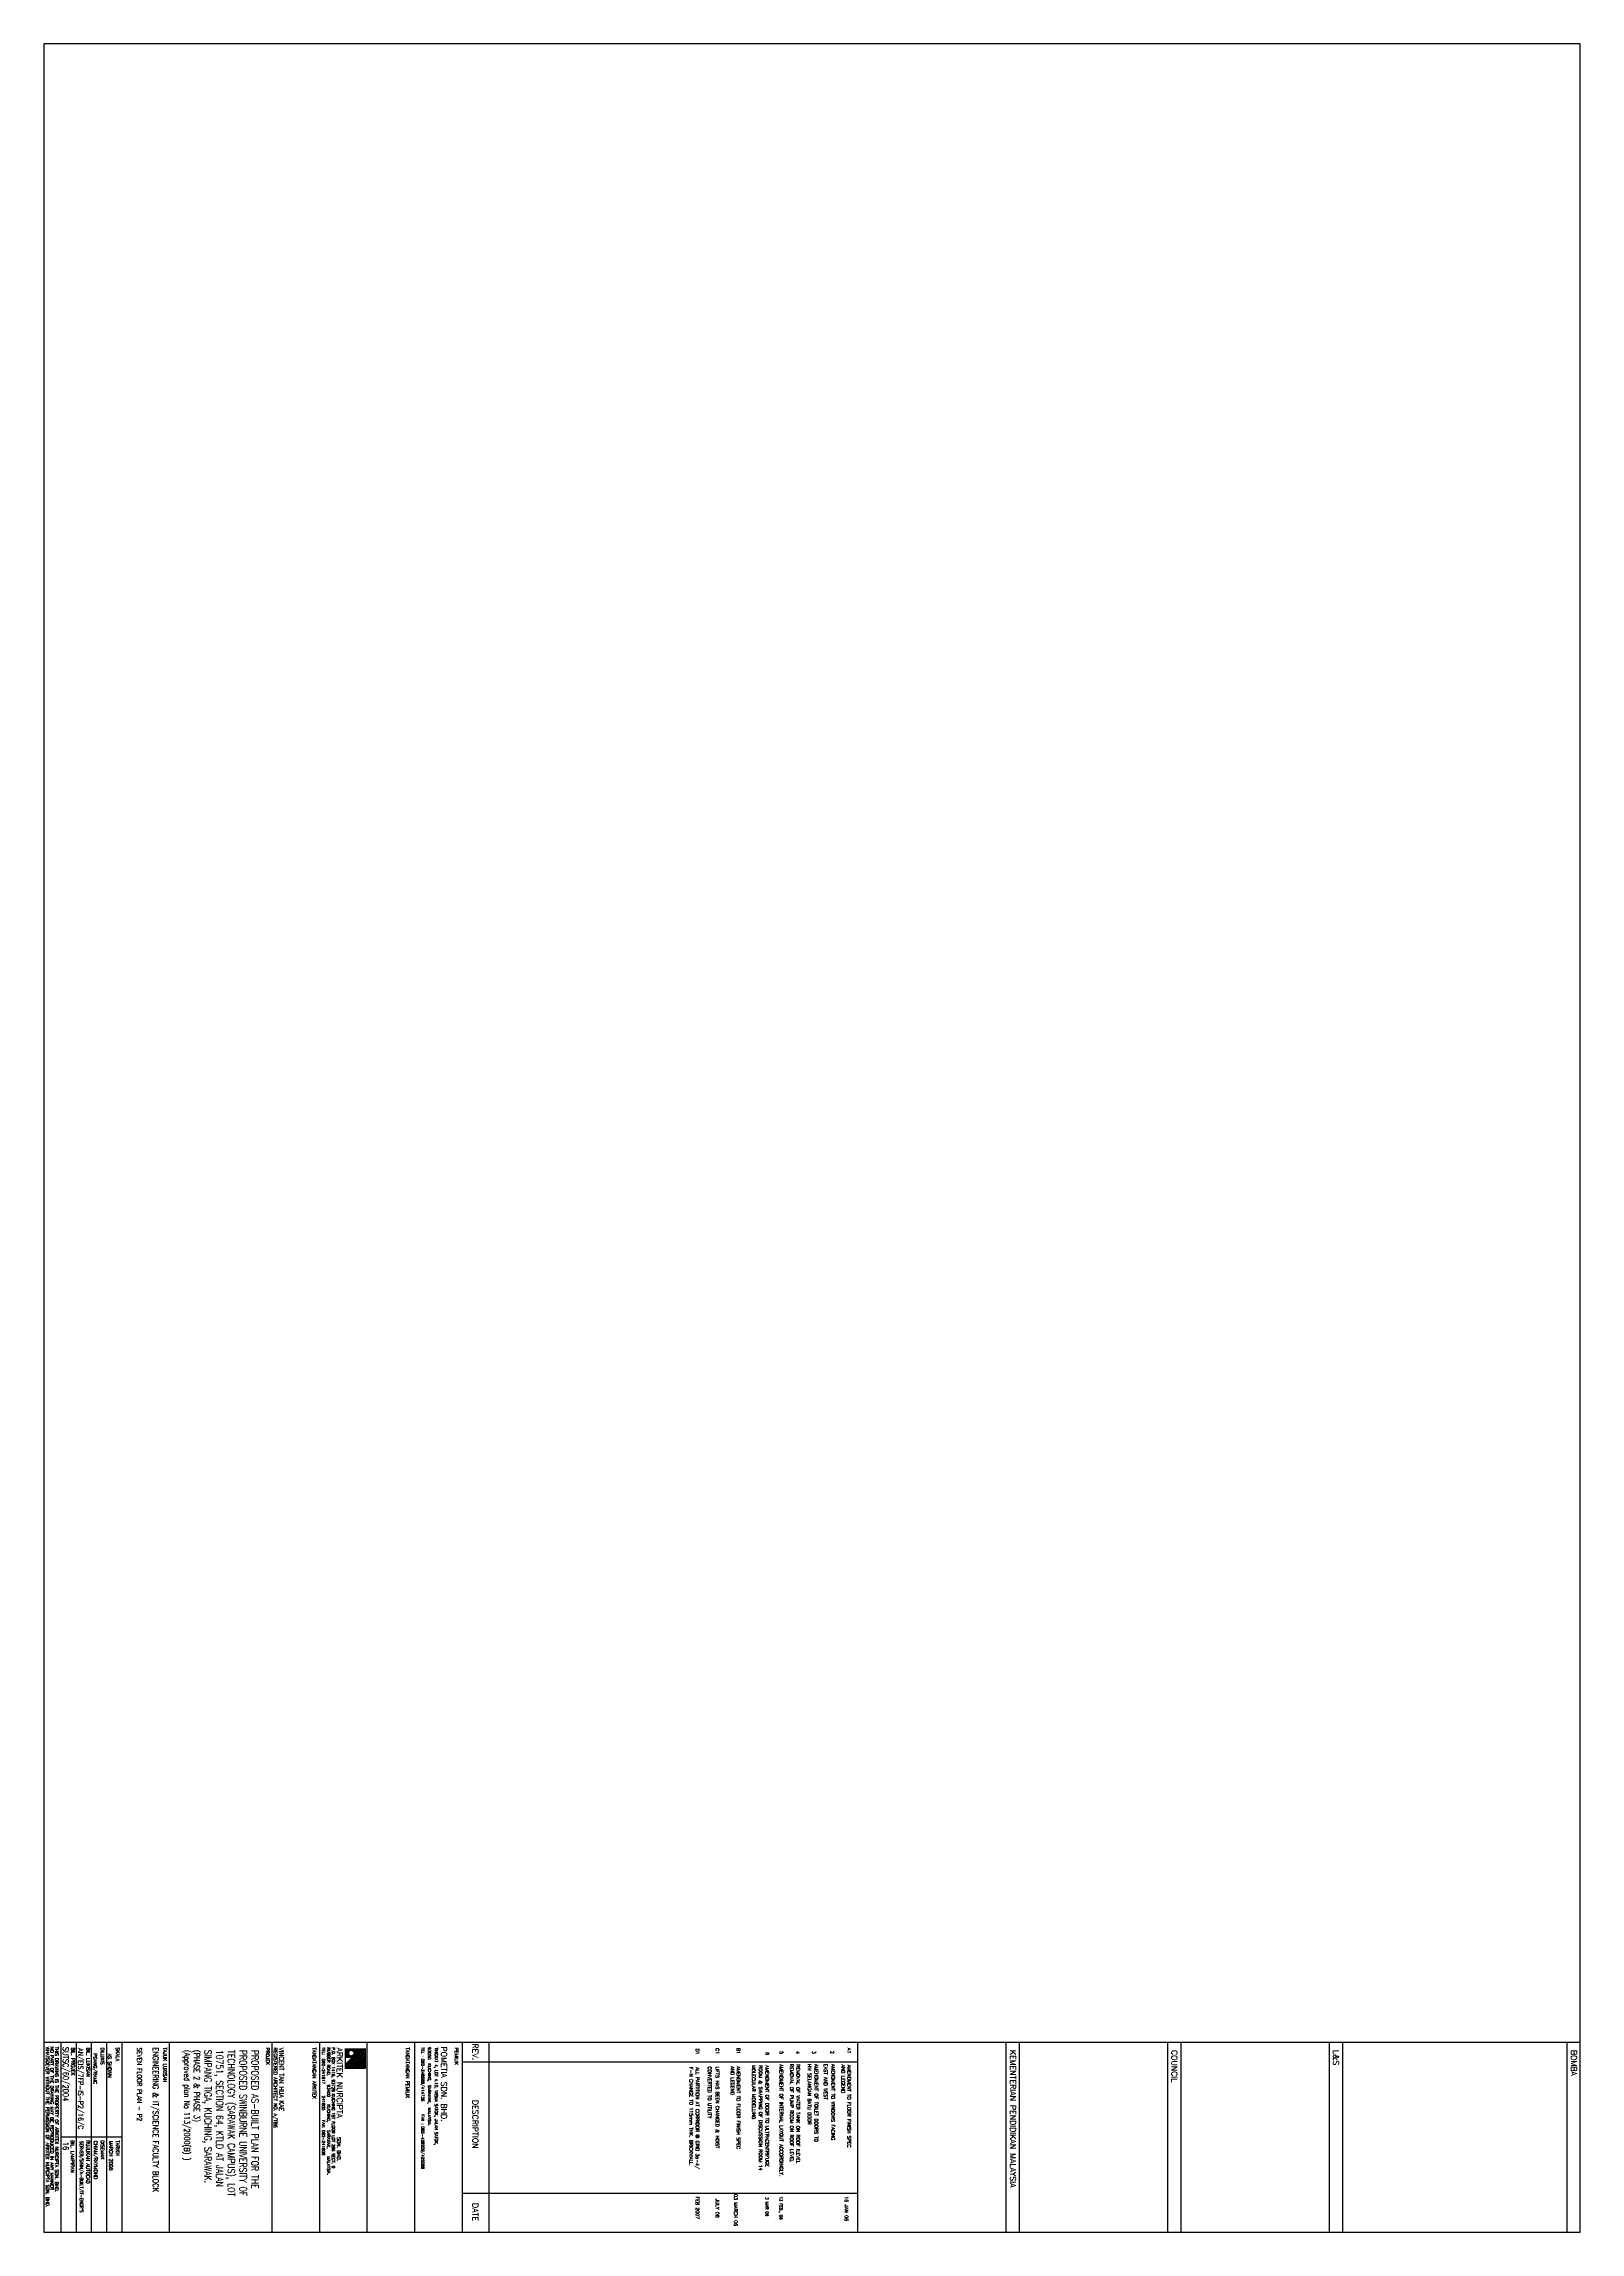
# Paper-space layout 'Layout1' of a CAD drawing. Extents: x 1811 to 2619, y 1154 to 2305.
import ezdxf
from ezdxf.enums import TextEntityAlignment as Align

# ---------------------------------------------------------------- set-up
doc = ezdxf.new("R2010")
doc.units = 0
doc.header["$LTSCALE"] = 15
doc.header["$MEASUREMENT"] = 0
doc.layers.get('0').update_dxf_attribs({"linetype": 'CONTINUOUS'})
for name, color, linetype in [('BO', 7, 'CONTINUOUS'), ('tb', 4, 'CONTINUOUS'), ('TBTEXT', 7, 'CONTINUOUS')]:
    doc.layers.add(name, color=color, linetype=linetype)
doc.styles.add('E', font='ROMANS.SHX', dxfattribs={"width": 0.9})
doc.styles.add('TB', font='ROMANS.SHX')

# ---------------------------------------------------------------- blocks, each defined once
blk = doc.blocks.new('*X66')
at = {"color": 0}
for p, q in [((698.4, 50.5), (698.5, 50.5)), ((698.4, 50.4), (698.6, 50.4)), ((698.4, 50.2), (698.7, 50.2)), ((698.4, 50.1), (698.8, 50.1)), ((698.4, 50), (699, 50)), ((698.4, 49.9), (699.1, 49.9)), ((698.4, 49.8), (699.2, 49.8)), ((698.4, 49.6), (699.3, 49.6)), ((698.4, 49.5), (699.5, 49.5)), ((698.4, 49.4), (699.6, 49.4)), ((707.4, 50.5), (707.5, 50.5)), ((707.4, 50.4), (707.6, 50.4)), ((707.4, 50.2), (707.7, 50.2)), ((707.4, 50.1), (707.8, 50.1)), ((707.4, 50), (708, 50)), ((707.4, 49.9), (708.1, 49.9)), ((707.4, 49.8), (708.2, 49.8)), ((707.4, 49.6), (708.3, 49.6)), ((707.4, 49.5), (708.5, 49.5)), ((707.4, 49.4), (708.6, 49.4)), ((698.4, 49.2), (699.7, 49.2)), ((698.4, 49.1), (699.8, 49.1)), ((698.4, 49), (700, 49)), ((698.4, 48.9), (700.1, 48.9)), ((698.4, 48.8), (700.2, 48.8)), ((698.4, 48.6), (700.3, 48.6)), ((698.4, 48.5), (700.5, 48.5)), ((698.4, 48.4), (700.6, 48.4)), ((698.4, 48.2), (700.7, 48.2)), ((698.4, 48.1), (700.8, 48.1)), ((698.4, 48), (701, 48)), ((698.4, 47.9), (701.1, 47.9)), ((698.4, 47.8), (701.2, 47.8)), ((698.4, 47.6), (701.3, 47.6)), ((698.4, 47.5), (701.5, 47.5)), ((698.4, 47.4), (701.6, 47.4)), ((698.4, 47.2), (701.7, 47.2)), ((698.4, 47.1), (701.8, 47.1)), ((698.4, 47), (702, 47)), ((698.4, 46.9), (702.1, 46.9)), ((698.4, 46.8), (702.2, 46.8)), ((698.4, 46.6), (702.3, 46.6)), ((698.4, 46.5), (702.5, 46.5)), ((698.4, 46.4), (702.6, 46.4)), ((698.4, 46.2), (702.7, 46.2)), ((698.4, 46.1), (702.8, 46.1)), ((698.4, 46), (703, 46)), ((698.4, 45.9), (703.1, 45.9)), ((698.4, 45.8), (703.2, 45.8)), ((698.4, 45.6), (703.3, 45.6)), ((698.4, 45.5), (703.5, 45.5)), ((698.4, 45.4), (703.6, 45.4)), ((698.4, 45.2), (703.7, 45.2)), ((698.4, 45.1), (703.8, 45.1)), ((698.4, 45), (704, 45)), ((698.4, 44.9), (704.1, 44.9)), ((698.4, 44.8), (704.2, 44.8)), ((698.4, 44.6), (704.3, 44.6)), ((698.4, 44.5), (704.5, 44.5)), ((698.4, 44.4), (704.6, 44.4)), ((698.4, 44.2), (704.7, 44.2)), ((698.4, 44.1), (704.8, 44.1)), ((698.4, 44), (705, 44)), ((698.4, 43.9), (705.1, 43.9)), ((698.4, 43.8), (705.2, 43.8)), ((698.4, 43.6), (705.3, 43.6)), ((698.4, 43.5), (705.5, 43.5)), ((698.4, 43.4), (705.6, 43.4)), ((698.4, 43.2), (705.7, 43.2)), ((698.4, 43.1), (705.8, 43.1)), ((698.4, 43), (706, 43)), ((698.4, 42.9), (706.1, 42.9)), ((698.4, 42.8), (706.2, 42.8)), ((698.4, 42.6), (706.3, 42.6)), ((698.4, 42.5), (706.5, 42.5)), ((698.4, 42.4), (706.6, 42.4)), ((698.4, 42.2), (706.7, 42.2)), ((698.4, 42.1), (701.1, 42.1)), ((698.4, 42), (700.8, 42)), ((698.4, 41.9), (700.6, 41.9)), ((698.4, 41.8), (700.4, 41.8)), ((698.4, 41.6), (700.2, 41.6)), ((698.4, 41.5), (700.1, 41.5)), ((698.4, 41.4), (700, 41.4)), ((698.4, 41.2), (699.9, 41.2)), ((698.4, 41.1), (699.9, 41.1)), ((698.4, 41), (699.8, 41)), ((698.4, 40.9), (699.7, 40.9)), ((698.4, 40.8), (699.7, 40.8)), ((698.4, 40.6), (699.6, 40.6)), ((698.4, 40.5), (699.6, 40.5)), ((698.4, 40.4), (699.6, 40.4)), ((698.4, 40.2), (699.6, 40.2)), ((698.4, 40.1), (699.6, 40.1)), ((698.4, 40), (699.6, 40)), ((698.4, 39.9), (699.6, 39.9)), ((698.4, 39.8), (699.6, 39.8)), ((698.4, 39.6), (699.6, 39.6)), ((698.4, 39.5), (699.7, 39.5)), ((698.4, 39.4), (699.7, 39.4)), ((698.4, 39.2), (699.7, 39.2)), ((698.4, 39.1), (699.8, 39.1)), ((698.4, 39), (699.9, 39)), ((698.4, 38.9), (699.9, 38.9)), ((698.4, 38.8), (700, 38.8)), ((698.4, 38.6), (700.1, 38.6)), ((698.4, 38.5), (700.3, 38.5)), ((698.4, 38.4), (700.4, 38.4)), ((698.4, 38.2), (700.6, 38.2)), ((698.4, 38.1), (700.8, 38.1)), ((698.4, 38), (701.2, 38)), ((698.4, 37.9), (705.1, 37.9)), ((698.4, 37.8), (705.1, 37.8)), ((698.4, 37.6), (705.1, 37.6)), ((698.4, 37.5), (705.1, 37.5)), ((698.4, 37.4), (705.1, 37.4)), ((698.4, 37.2), (705.1, 37.2)), ((698.4, 37.1), (705.1, 37.1)), ((698.4, 37), (705.1, 37)), ((698.4, 36.9), (705.1, 36.9)), ((698.4, 36.8), (705.1, 36.8)), ((698.4, 36.6), (705.1, 36.6)), ((698.4, 36.5), (705.1, 36.5)), ((698.4, 36.4), (705.1, 36.4)), ((698.4, 36.2), (705.1, 36.2)), ((698.4, 36.1), (705.1, 36.1)), ((698.4, 36), (705.1, 36)), ((698.4, 35.9), (705.1, 35.9)), ((698.4, 35.8), (705.1, 35.8)), ((698.4, 35.6), (705.1, 35.6)), ((702.2, 38), (705.1, 38)), ((702.4, 42.1), (706.8, 42.1)), ((702.6, 38.1), (705.1, 38.1)), ((702.7, 42), (707, 42)), ((702.8, 38.2), (705.1, 38.2)), ((702.9, 41.9), (707.1, 41.9)), ((703, 38.4), (705.1, 38.4)), ((703.1, 41.8), (707.2, 41.8)), ((703.2, 41.6), (707.3, 41.6)), ((703.2, 38.5), (705.1, 38.5)), ((703.3, 41.5), (707.5, 41.5)), ((703.3, 38.6), (705.1, 38.6)), ((703.4, 41.4), (707.6, 41.4)), ((703.4, 38.8), (705.1, 38.8)), ((703.5, 41.2), (707.7, 41.2)), ((703.5, 38.9), (705.1, 38.9)), ((703.6, 41.1), (707.8, 41.1)), ((703.6, 39.1), (705.1, 39.1)), ((703.6, 39), (705.1, 39)), ((703.7, 41), (708, 41)), ((703.7, 40.9), (708.1, 40.9)), ((703.7, 39.4), (705.1, 39.4)), ((703.7, 39.2), (705.1, 39.2)), ((703.8, 40.8), (705.1, 40.8)), ((703.8, 40.6), (705.1, 40.6)), ((703.8, 40.5), (705.1, 40.5)), ((703.8, 40.4), (705.1, 40.4)), ((703.8, 39.8), (705.1, 39.8)), ((703.8, 39.6), (705.1, 39.6)), ((703.8, 39.5), (705.1, 39.5)), ((703.9, 40.2), (705.1, 40.2)), ((703.9, 40.1), (705.1, 40.1)), ((703.9, 40), (705.1, 40)), ((703.9, 39.9), (705.1, 39.9)), ((705.2, 40.8), (708.2, 40.8)), ((705.3, 40.6), (708.3, 40.6)), ((705.5, 40.5), (708.5, 40.5)), ((705.6, 40.4), (708.6, 40.4)), ((705.7, 40.2), (708.7, 40.2)), ((705.8, 40.1), (708.8, 40.1)), ((706, 40), (709, 40)), ((706.1, 39.9), (709.1, 39.9)), ((706.2, 39.8), (709.2, 39.8)), ((706.3, 39.6), (709.3, 39.6)), ((706.5, 39.5), (709.5, 39.5)), ((706.6, 39.4), (709.6, 39.4)), ((706.7, 39.2), (709.7, 39.2)), ((706.8, 39.1), (709.8, 39.1)), ((707, 39), (710, 39)), ((707.1, 38.9), (710.1, 38.9)), ((707.2, 38.8), (710.2, 38.8)), ((707.3, 38.6), (710.3, 38.6)), ((707.4, 49.2), (708.7, 49.2)), ((707.4, 49.1), (708.8, 49.1)), ((707.4, 49), (709, 49)), ((707.4, 48.9), (709.1, 48.9)), ((707.4, 48.8), (709.2, 48.8)), ((707.4, 48.6), (709.3, 48.6)), ((707.4, 48.5), (709.5, 48.5)), ((707.4, 48.4), (709.6, 48.4)), ((707.4, 48.2), (709.7, 48.2)), ((707.4, 48.1), (709.8, 48.1)), ((707.4, 48), (710, 48)), ((707.4, 47.9), (710.1, 47.9)), ((707.4, 47.8), (710.2, 47.8)), ((707.4, 47.6), (710.3, 47.6)), ((707.4, 47.5), (710.5, 47.5)), ((707.4, 47.4), (710.6, 47.4)), ((707.4, 47.2), (710.7, 47.2)), ((707.4, 47.1), (710.8, 47.1)), ((707.4, 47), (711, 47)), ((707.4, 46.9), (711.1, 46.9)), ((707.4, 46.8), (711.2, 46.8)), ((707.4, 46.6), (711.3, 46.6)), ((707.4, 46.5), (711.5, 46.5)), ((707.4, 46.4), (711.6, 46.4)), ((707.4, 46.2), (711.7, 46.2)), ((707.4, 46.1), (711.8, 46.1)), ((707.4, 46), (712, 46)), ((707.4, 45.9), (712.1, 45.9)), ((707.4, 45.8), (712.2, 45.8)), ((707.4, 45.6), (712.3, 45.6)), ((707.4, 45.5), (712.5, 45.5)), ((707.4, 45.4), (712.6, 45.4)), ((707.4, 45.2), (712.7, 45.2)), ((707.4, 45.1), (712.8, 45.1)), ((707.4, 45), (713, 45)), ((707.4, 44.9), (713.1, 44.9)), ((707.4, 44.8), (713.2, 44.8)), ((707.4, 44.6), (713.3, 44.6)), ((707.5, 44.5), (713.4, 44.5)), ((707.5, 38.5), (710.5, 38.5)), ((707.6, 44.4), (713.4, 44.4)), ((707.6, 38.4), (710.6, 38.4)), ((707.7, 44.2), (713.4, 44.2)), ((707.7, 38.2), (710.7, 38.2)), ((707.8, 44.1), (713.4, 44.1)), ((707.8, 38.1), (710.8, 38.1)), ((708, 44), (713.4, 44)), ((708, 38), (711, 38)), ((708.1, 43.9), (713.4, 43.9)), ((708.1, 37.9), (711.1, 37.9)), ((708.2, 43.8), (713.4, 43.8)), ((708.2, 37.8), (711.2, 37.8)), ((708.3, 43.6), (713.4, 43.6)), ((708.3, 37.6), (711.3, 37.6)), ((708.5, 43.5), (713.4, 43.5)), ((708.5, 37.5), (711.5, 37.5)), ((708.6, 43.4), (713.4, 43.4)), ((708.6, 37.4), (711.6, 37.4)), ((708.7, 43.2), (713.4, 43.2)), ((708.7, 37.2), (711.7, 37.2)), ((708.8, 43.1), (713.4, 43.1)), ((708.8, 37.1), (711.8, 37.1)), ((709, 43), (713.4, 43)), ((709, 37), (712, 37)), ((709.1, 42.9), (713.4, 42.9)), ((709.1, 36.9), (712.1, 36.9)), ((709.2, 42.8), (713.4, 42.8)), ((709.2, 36.8), (712.2, 36.8)), ((709.3, 42.6), (713.4, 42.6)), ((709.3, 36.6), (712.3, 36.6)), ((709.5, 42.5), (713.4, 42.5)), ((709.5, 36.5), (712.5, 36.5)), ((709.6, 42.4), (713.4, 42.4)), ((709.6, 36.4), (712.6, 36.4)), ((709.7, 42.2), (713.4, 42.2)), ((709.7, 36.2), (712.7, 36.2)), ((709.8, 42.1), (713.4, 42.1)), ((709.8, 36.1), (712.8, 36.1)), ((710, 42), (713.4, 42)), ((710, 36), (713, 36)), ((710.1, 41.9), (713.4, 41.9)), ((710.1, 35.9), (713.1, 35.9)), ((710.2, 41.8), (713.4, 41.8)), ((710.2, 35.8), (713.2, 35.8)), ((710.3, 41.6), (713.4, 41.6)), ((710.3, 35.6), (713.3, 35.6)), ((710.5, 41.5), (713.4, 41.5)), ((710.6, 41.4), (713.4, 41.4)), ((710.7, 41.2), (713.4, 41.2)), ((710.8, 41.1), (713.4, 41.1)), ((711, 41), (713.4, 41)), ((711.1, 40.9), (713.4, 40.9)), ((711.2, 40.8), (713.4, 40.8)), ((711.3, 40.6), (713.4, 40.6)), ((711.5, 40.5), (713.4, 40.5)), ((711.6, 40.4), (713.4, 40.4)), ((711.7, 40.2), (713.4, 40.2)), ((711.8, 40.1), (713.4, 40.1)), ((712, 40), (713.4, 40)), ((712.1, 39.9), (713.4, 39.9)), ((712.2, 39.8), (713.4, 39.8)), ((712.3, 39.6), (713.4, 39.6)), ((712.5, 39.5), (713.4, 39.5)), ((712.6, 39.4), (713.4, 39.4)), ((712.7, 39.2), (713.4, 39.2)), ((712.8, 39.1), (713.4, 39.1)), ((713, 39), (713.4, 39)), ((713.1, 38.9), (713.4, 38.9)), ((713.2, 38.8), (713.4, 38.8)), ((713.3, 38.6), (713.4, 38.6))]:
    blk.add_line(p, q, dxfattribs=at)

psp = doc.layouts.get("Layout1")

# ---------------------------------------------------------------- linework, layer by layer
at = {"layer": 'tb'}
for p, q in [((1811.4, 1253.5), (2619.4, 1253.5)), ((1820.4, 1253.5), (1820.4, 1153.5)), ((2317.4, 1253.5), (2317.4, 1153.5)), ((2402.4, 1253.5), (2402.4, 1153.5)), ((2487.4, 1253.5), (2487.4, 1153.5)), ((2494.4, 1253.5), (2494.4, 1153.5)), ((2612.4, 1253.5), (2612.4, 1153.5)), ((2619.4, 1153.5), (2619.4, 1253.5)), ((1811.4, 1153.5), (2619.4, 1153.5))]:
    psp.add_line(p, q, dxfattribs=at)
at = {"layer": 'tb', "color": 1}
for p, q in [((1828.4, 1253.5), (1828.4, 1153.5)), ((1836.4, 1253.5), (1836.4, 1153.5)), ((1844.4, 1253.5), (1844.4, 1153.5)), ((1852.4, 1203.5), (1820.4, 1203.5))]:
    psp.add_line(p, q, dxfattribs=at)
at = {"layer": 'tb', "color": 4}
for p, q in [((1852.4, 1253.5), (1852.4, 1153.5)), ((1877.4, 1253.5), (1877.4, 1153.5)), ((1931.4, 1253.5), (1931.4, 1153.5)), ((1956.4, 1253.5), (1956.4, 1153.5)), ((1981.4, 1253.5), (1981.4, 1153.5)), ((2006.4, 1253.5), (2006.4, 1153.5)), ((2031.4, 1253.5), (2031.4, 1153.5)), ((2031.4, 1253.5), (2031.4, 1153.5)), ((2031.4, 1253.5), (2031.4, 1153.5)), ((2045.4, 1253.5), (2045.4, 1153.5)), ((2239.4, 1253.5), (2239.4, 1153.5)), ((2324.4, 1253.5), (2324.4, 1153.5)), ((2409.4, 1253.5), (2409.4, 1153.5))]:
    psp.add_line(p, q, dxfattribs=at)
at = {"layer": 'tb', "color": 2}
for p, q in [((1970, 1250.1), (1970, 1239.6)), ((1980.5, 1250.1), (1970, 1239.6)), ((1973.6, 1245.4), (1970, 1241.7)), ((1973.6, 1245.4), (1970, 1245.4)), ((1976.3, 1243.8), (1972.1, 1239.6)), ((1980.5, 1243.8), (1976.3, 1239.6)), ((1980.5, 1243.8), (1976.3, 1243.8)), ((1980.5, 1250.1), (1980.5, 1239.6)), ((1980.5, 1239.6), (1970, 1239.6))]:
    psp.add_line(p, q, dxfattribs=at)
at = {"layer": 'tb', "color": 6}
for p, q in [((1980.5, 1249), (1971, 1239.6)), ((1974.7, 1242.2), (1973.6, 1243.3)), ((1975.2, 1242.7), (1974.2, 1243.8)), ((1975.7, 1243.3), (1974.7, 1244.3)), ((1976.3, 1243.8), (1975.2, 1244.8)), ((1977.3, 1243.8), (1975.7, 1245.4)), ((1980.5, 1248), (1976.3, 1243.8)), ((1978.4, 1243.8), (1976.3, 1245.9)), ((1979.4, 1243.8), (1976.8, 1246.4)), ((1980.5, 1243.8), (1977.3, 1246.9)), ((1980.5, 1246.9), (1977.3, 1243.8)), ((1980.5, 1244.8), (1977.8, 1247.5)), ((1980.5, 1245.9), (1978.4, 1248)), ((1980.5, 1245.9), (1978.4, 1243.8)), ((1980.5, 1246.9), (1978.9, 1248.5)), ((1980.5, 1248), (1979.4, 1249)), ((1980.5, 1244.8), (1979.4, 1243.8)), ((1980.5, 1242.7), (1979.9, 1243.3)), ((1971, 1239.6), (1970.5, 1240.1)), ((1972.1, 1239.6), (1971, 1240.6)), ((1972.6, 1240.1), (1971.5, 1241.2)), ((1973.1, 1240.6), (1972.1, 1241.7)), ((1973.6, 1241.2), (1972.6, 1242.2)), ((1974.2, 1241.7), (1973.1, 1242.7)), ((1977.3, 1239.6), (1976.8, 1240.1)), ((1980.5, 1242.7), (1977.3, 1239.6)), ((1978.4, 1239.6), (1977.3, 1240.6)), ((1979.4, 1239.6), (1977.8, 1241.2)), ((1980.5, 1239.6), (1978.4, 1241.7)), ((1980.5, 1241.7), (1978.4, 1239.6)), ((1980.5, 1240.6), (1978.9, 1242.2)), ((1980.5, 1241.7), (1979.4, 1242.7)), ((1980.5, 1240.6), (1979.4, 1239.6))]:
    psp.add_line(p, q, dxfattribs=at)
at = {"layer": 'tb', "color": 7}
for p, q in [((2031.4, 1243.2), (2239.4, 1243.2)), ((2031.4, 1174), (2239.4, 1174))]:
    psp.add_line(p, q, dxfattribs=at)
at = {"layer": 'tb', "color": 4}
psp.add_lwpolyline([(2619.4, 2304.5), (1811.4, 2304.5), (1811.4, 1153.5), (2619.4, 1153.5)], close=True, dxfattribs=at)
at = {"layer": 'tb', "color": 6}
psp.add_circle((1973.1, 1247.7), 1.5, dxfattribs=at)

# ---------------------------------------------------------------- block references
at = {"layer": 'tb', "color": 1, "xscale": 0.6999999999998181, "yscale": 0.6999999999998181, "zscale": 0.6999999999998181, "rotation": 270}
psp.add_blockref('*X66', (1945.1, 1739), dxfattribs=at)

# ---------------------------------------------------------------- texts
at = {"layer": 'tb', "color": 7}
for s, height, style, p in [('WHATSOEVER WITHOUT THE PERMISSION OF ARKITEK NURCIPTA SDN. BHD.', 1.7, 'TB', (1812.6, 1251.1)), ('NO PART OF THE DRAWING MAY BE REPRODUCED IN ANY MANNER', 1.7, 'TB', (1814.9, 1251.1)), ('THIS DRAWING IS THE PROPERTY OF ARKITEK NURCIPTA SDN. BHD.', 1.7, 'TB', (1817.4, 1251.1)), ('BIL. PROJEK', 1.8, 'TB', (1825.9, 1250.7)), ('BIL. LUKISAN', 1.8, 'TB', (1833.9, 1250.7)), ('PDANG/RAMC', 1.8, 'TB', (1837.6, 1247.6)), ('DILUKIS', 1.8, 'TB', (1841.4, 1250.7)), ('SKALA', 1.8, 'TB', (1849.4, 1250.7)), ('TEL:  082-241817    241805    FAX: 082-241808', 1.5, 'E', (1957.8, 1250.8)), ('RUBBER ROAD,   93400   KUCHING,   SARAWAK,   MALAYSIA.', 1.5, 'E', (1960.5, 1250.8)), ('P.O. BOX 1416, 93728 KUCHING 1ST FLOOR LOT 286 SECT. 9', 1.5, 'E', (1963, 1250.8)), ('TEL : 082-248688/414736    FAX : 082-428209/425088', 1.5, 'E', (2010, 1250.8)), ('93050  KUCHING,  SARAWAK,  MALAYSIA.', 1.5, 'E', (2013.5, 1250.8)), ('TINGKAT 4, LOT 4.10, WISMA SATOK, JALAN SATOK,', 1.5, 'E', (2017.1, 1250.7)), ('BIL. LAMPIRAN', 1.8, 'TB', (1825.7, 1201.9)), ('RUJUKAN AUTOCAD', 1.8, 'TB', (1833.8, 1201.9)), ('CHIAM/RAYMOND', 1.8, 'TB', (1837.8, 1201.6)), ('DISEMAK', 1.8, 'TB', (1841.4, 1201.9)), ('MARCH 2008', 1.8, 'TB', (1845.9, 1201.6)), ('TARIKH', 1.8, 'TB', (1849.4, 1201.9)), ('3 MAR 06', 1.5, 'E', (2191, 1171.9)), ('13 FEB., 06', 1.5, 'E', (2198.4, 1172.4))]:
    psp.add_text(s, height=height, rotation=270, dxfattribs=dict(at, style=style)).set_placement(p)
at = {"layer": 'tb', "color": 3, "style": 'TB', "width": 0.8}
for s, height, p in [('AN/EIS/7FP-IS-P2/16/C', 2.7, (1829.5, 1250.4)), ('SEVEN FLOOR PLAN - P2', 2.5, (1860.5, 1250.7)), ('VINCENT TAN HUA KAE', 2.5, (1935.2, 1250.6))]:
    psp.add_text(s, height=height, rotation=270, dxfattribs=at).set_placement(p)
at = {"layer": 'tb', "color": 4, "style": 'TB', "width": 0.8}
psp.add_text('ENGINEERING & IT/SCIENCE FACULTY BLOCK', height=3, rotation=270, dxfattribs=at).set_placement((1868.8, 1250.7))
at = {"layer": 'tb', "color": 2, "style": 'TB'}
for s, p in [('TAJUK LUKISAN', (1874.3, 1250.7)), ('PROJEK', (1928.3, 1250.7)), ('REGISTERED ARCHITECT NO. A/T86', (1932.4, 1250.6)), ('TANDATANGAN ARKITEK', (1952.8, 1250.7)), ('TANDATANGAN PEMILIK', (2001.9, 1250.7)), ('PEMILIK', (2027.6, 1250.6)), ('SDN. BHD.', (1965.7, 1203.5))]:
    psp.add_text(s, height=1.8, rotation=270, dxfattribs=at).set_placement(p)
at = {"layer": 'tb', "color": 3, "style": 'TB'}
for s, p in [('ARKITEK NURCIPTA', (1965.6, 1250.7)), ('POMETIA SDN. BHD.', (2020.4, 1251.2)), ('REV.', (2036.9, 1252.8)), ('COUNCIL ', (2404.5, 1249.4)), ('L&S', (2489.5, 1249.4)), ('BOMBA', (2614.6, 1249.4)), ('DESCRIPTION', (2036.9, 1223.1)), ('DATE', (2036.9, 1168.9))]:
    psp.add_text(s, height=3, rotation=270, dxfattribs=at).set_placement(p)
psp.add_text('KEMENTERIAN PENDIDIKAN MALAYSIA', height=3, rotation=270, dxfattribs=at).set_placement((2321.1, 1249.4), align=Align.MIDDLE_LEFT)
at = {"layer": 'tb', "color": 7, "style": 'TB', "width": 0.8}
psp.add_text("SERVER/SWIN/A-BUILT/IT-ENGR'S", height=1.8, rotation=270, dxfattribs=at).set_placement((1830.4, 1201.5))
at = {"layer": 'tb', "color": 4, "insert": (1924.3, 1249.4), "char_height": 3.7, "width": 97.167, "attachment_point": 1, "rotation": 270, "style": 'TB'}
psp.add_mtext('\\A1;{\\W0.8;PROPOSED AS-BUILT PLAN FOR THE PROPOSED SWINBURNE UNIVERSITY OF TECHNOLOGY (SARAWAK CAMPUS), LOT 10751, SECTION 64, KTLD AT JALAN SIMPANG TIGA, KUCHING, SARAWAK.\\H1.333x;\\P\\H0.625x;(PHASE 2 & PHASE 3)\\P\\C3;(Approved plan No 113/2000(B) )}', dxfattribs=at)
at = {"layer": 'TBTEXT', "color": 3, "style": 'TB', "width": 0.8}
for s, p in [('SUTSC/60/2004', (1821.5, 1251)), ('16', (1821.5, 1201))]:
    psp.add_text(s, height=3, rotation=270, dxfattribs=at).set_placement(p)
at = {"layer": 'TBTEXT', "color": 7, "style": 'TB'}
for s, p in [('AS SHOWN ', (1845.2, 1247.5)), ('D1', (2154.3, 1250.1)), ('C1', (2164.8, 1250.4)), ('B1', (2175.9, 1250.5)), ('6', (2191.1, 1248.2)), ('5', (2198.5, 1248.8)), ('4', (2207.1, 1248.8)), ('3', (2215.6, 1248.9)), ('2', (2225.2, 1248.9)), ('A1', (2234.1, 1250.5)), ('F-N CHANGE TO 115mm THK. BRICKWALL.', (2151, 1240.4)), ('ALL PARTITION AT CORRIDOR @ GRID 3a-4/', (2154.3, 1240.4)), ('CONVERTED TO UTILITY', (2160.7, 1240.7)), ('LIFTS HAS BEEN CHANGED & HOIST ', (2164.8, 1240.7)), ('AND LEGEND', (2172.7, 1240.9)), ('AMENDMENT TO FLOOR FINISH SPEC ', (2175.9, 1240.9)), ('MOLECULAR MODELLING', (2183.9, 1241.4)), ('ROOM & SWAPPING OF DISCUSSION ROOM 14 ', (2187.5, 1241.4)), ('AMENDMENT OF DOOR TO ULTRACENTRIFUGE ', (2191, 1241.4)), ('AMENDMENT OF INTERNAL LAYOUT ACCORDINGLY.', (2198.4, 1241.9)), ('REMOVAL OF PUMP ROOM ON ROOF LEVEL', (2203.9, 1242)), ('REMOVAL OF WATER TANK ON ROOF lLEVEL', (2207.2, 1241.8)), ('HW SELANGAN BATU DOOR', (2213.2, 1242)), ('AMENDMENT OF TOILET DOORS TO', (2216.8, 1242)), ('EAST AND WEST', (2221.7, 1242.1)), ('AMENDMENT TO WINDOWS FACING ', (2225.6, 1242)), ('AND LEGEND', (2230.9, 1241.8)), ('AMENDMENT TO FLOOR FINISH SPEC ', (2234.1, 1241.7)), ('FEB 2007', (2154.3, 1172.3)), ('JULY 06', (2164.8, 1171.1)), ('03 MARCH 06', (2174.5, 1173.6)), ('16 JAN 06', (2232.7, 1172.4))]:
    psp.add_text(s, height=1.8, rotation=270, dxfattribs=at).set_placement(p)

# ---------------------------------------------------------------- viewports
at = {"layer": 'BO', "linetype": 'Continuous'}
psp.add_viewport(center=(2215.4, 1779), size=(808, 1051), view_center_point=(2975131, -815135.4), view_height=105100, dxfattribs=at)

doc.saveas('drawing.dxf')
